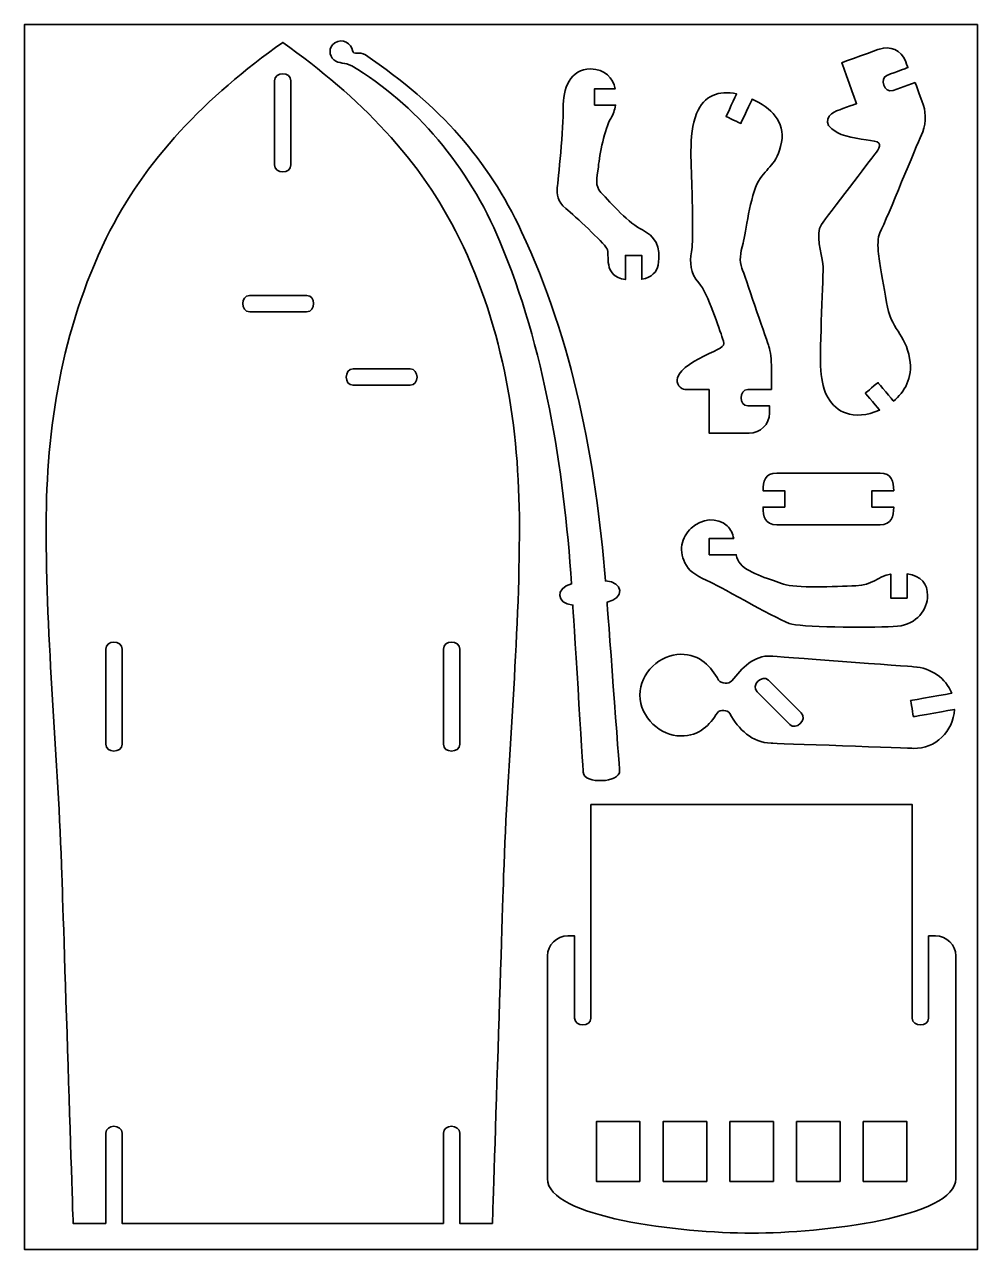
# Model space of a CAD drawing. Header units: millimetres. Extents: x -72 to 288, y -109 to 116.
# Drawn here: x 113.2 to 288.2, y -109.3 to 115.7 of the extents above; entities that cross this region are included whole.
import ezdxf

# ---------------------------------------------------------------- set-up
doc = ezdxf.new("R2010")
doc.units = ezdxf.units.MM
doc.header["$MEASUREMENT"] = 0
doc.layers.add('Capa 1', color=7, linetype='Continuous')
doc.layers.add('Capa 3', color=5, linetype='Continuous')

msp = doc.modelspace()

# ---------------------------------------------------------------- linework, layer by layer
at = {"layer": 'Capa 1', "lineweight": 35}
for points, knots in [([(222.4752, -21.3878), (222.6409, -23.6135), (215.9226, -23.889), (215.7854, -21.6616), (215.7854, -21.6616), (215.7854, -21.6616), (213.8886, 9.0636), (213.8886, 9.0636), (213.8886, 9.0636), (210.8226, 9.3011), (210.5999, 12.2008), (213.6458, 12.9226), (213.6458, 12.9226), (212.2128, 34.3405), (208.6596, 56.2956), (200.4942, 75.8599), (200.4942, 75.8599), (194.7938, 89.5177), (184.9614, 101.1876), (173.3071, 108.0692), (173.3071, 108.0692), (172.0554, 108.8084), (170.9498, 108.4051), (170.0026, 109.2108), (170.0026, 109.2108), (169.1271, 109.9564), (168.9446, 111.4376), (170.1691, 112.3128), (170.1691, 112.3128), (171.6008, 113.336), (173.2435, 112.0585), (173.4227, 110.8999), (173.4227, 110.8999), (173.5649, 109.9796), (174.7054, 110.834), (175.7998, 110.0938), (175.7998, 110.0938), (189.7539, 100.6592), (198.2449, 90.8667), (204.482, 77.6337), (204.482, 77.6337), (213.8805, 57.6933), (218.1257, 35.306), (219.8751, 13.4846), (219.8751, 13.4846), (223.2051, 13.3696), (223.4618, 10.2461), (220.1711, 9.5769), (220.1711, 9.5769), (220.1711, 9.5769), (222.4752, -21.3878), (222.4752, -21.3878)], [0, 0, 0, 0, 0.07142857, 0.07142857, 0.07142857, 0.07142858, 0.14285714, 0.14285714, 0.14285714, 0.14285715, 0.21428571, 0.21428571, 0.21428571, 0.21428572, 0.28571429, 0.28571429, 0.28571429, 0.2857143, 0.35714286, 0.35714286, 0.35714286, 0.35714287, 0.42857143, 0.42857143, 0.42857143, 0.42857144, 0.5, 0.5, 0.5, 0.50000001, 0.57142857, 0.57142857, 0.57142857, 0.57142858, 0.64285714, 0.64285714, 0.64285714, 0.64285715, 0.71428571, 0.71428571, 0.71428571, 0.71428572, 0.78571429, 0.78571429, 0.78571429, 0.7857143, 0.85714286, 0.85714286, 0.85714286, 0.85714287, 1, 1, 1, 1]), ([(199.1219, -104.5362), (199.1219, -104.5362), (193.1255, -104.5362), (193.1255, -104.5362), (193.1255, -104.5362), (193.1255, -104.5362), (193.1255, -87.9517), (193.1255, -87.9517), (193.1255, -87.9517), (193.1255, -86.2605), (190.1254, -86.2616), (190.1254, -87.9517), (190.1254, -87.9517), (190.1254, -87.9517), (190.1254, -104.5362), (190.1254, -104.5362), (190.1254, -104.5362), (190.1254, -104.5362), (131.1251, -104.5362), (131.1251, -104.5362), (131.1251, -104.5362), (131.1251, -104.5362), (131.1251, -87.9517), (131.1251, -87.9517), (131.1251, -87.9517), (131.1251, -86.2616), (128.125, -86.2605), (128.125, -87.9517), (128.125, -87.9517), (128.125, -87.9517), (128.1251, -104.5362), (128.1251, -104.5362), (128.1251, -104.5362), (128.1251, -104.5362), (122.1286, -104.5362), (122.1286, -104.5362), (122.1286, -104.5362), (122.1286, -104.5362), (120.0662, -40.5956), (120.0662, -40.5956), (120.0662, -40.5956), (119.3748, -19.1508), (117.1222, 2.5047), (117.1727, 23.7257), (117.1727, 23.7257), (117.215, 41.5534), (119.9272, 59.3873), (128.2199, 76.4388), (128.2199, 76.4388), (135.1691, 90.7274), (146.5365, 102.3987), (160.6254, 112.4056), (160.6254, 112.4056), (174.7143, 102.3987), (186.0815, 90.7274), (193.0305, 76.4388), (193.0305, 76.4388), (201.3238, 59.3874), (204.0354, 41.5533), (204.0781, 23.7257), (204.0781, 23.7257), (204.1283, 2.5048), (201.876, -19.1509), (201.1842, -40.5956), (201.1842, -40.5956), (201.1842, -40.5956), (199.1219, -104.5362), (199.1219, -104.5362)], [0, 0, 0, 0, 0.05555556, 0.05555556, 0.05555556, 0.05555557, 0.11111111, 0.11111111, 0.11111111, 0.11111112, 0.16666667, 0.16666667, 0.16666667, 0.16666668, 0.22222222, 0.22222222, 0.22222222, 0.22222223, 0.27777778, 0.27777778, 0.27777778, 0.27777779, 0.33333333, 0.33333333, 0.33333333, 0.33333334, 0.38888889, 0.38888889, 0.38888889, 0.3888889, 0.44444444, 0.44444444, 0.44444444, 0.44444445, 0.5, 0.5, 0.5, 0.50000001, 0.55555556, 0.55555556, 0.55555556, 0.55555557, 0.61111111, 0.61111111, 0.61111111, 0.61111112, 0.66666667, 0.66666667, 0.66666667, 0.66666668, 0.72222222, 0.72222222, 0.72222222, 0.72222223, 0.77777778, 0.77777778, 0.77777778, 0.77777779, 0.83333333, 0.83333333, 0.83333333, 0.83333334, 0.88888889, 0.88888889, 0.88888889, 0.8888889, 1, 1, 1, 1]), ([(276.7451, 105.0562), (276.7451, 105.0562), (272.6916, 103.5816), (272.6916, 103.5816), (272.6916, 103.5816), (271.1041, 103.0034), (270.0775, 105.8224), (271.665, 106.4003), (271.665, 106.4003), (271.665, 106.4003), (275.408, 107.7621), (275.408, 107.7621), (275.408, 107.7621), (275.408, 107.7621), (274.9459, 109.0275), (274.9459, 109.0275), (274.9459, 109.0275), (274.2581, 110.9155), (272.1095, 111.8831), (270.1728, 111.1779), (270.1728, 111.1779), (270.1728, 111.1779), (263.2619, 108.662), (263.2619, 108.662), (263.2619, 108.662), (263.2619, 108.662), (265.9959, 101.1446), (265.9959, 101.1446), (265.9959, 101.1446), (265.9959, 101.1446), (262.3165, 99.8045), (262.3165, 99.8045), (262.3165, 99.8045), (261.1771, 99.3906), (259.1097, 97.6055), (262.4293, 95.8349), (262.4293, 95.8349), (264.3027, 94.8353), (267.5551, 94.585), (269.2414, 94.2725), (269.2414, 94.2725), (270.9277, 93.96), (270.0528, 92.8349), (269.3649, 91.8975), (269.3649, 91.8975), (268.6806, 90.96), (260.803, 80.7099), (259.5541, 78.9598), (259.5541, 78.9598), (258.3055, 77.21), (259.6176, 73.7098), (259.8046, 71.7099), (259.8046, 71.7099), (259.9916, 69.7101), (259.1167, 56.2099), (259.4271, 52.1473), (259.4271, 52.1473), (259.7412, 48.0851), (261.0993, 45.3496), (264.1156, 44.2726), (264.1156, 44.2726), (265.6255, 43.7328), (267.9291, 43.7991), (270.2186, 44.8726), (270.2186, 44.8726), (270.2186, 44.8726), (267.6082, 47.9838), (267.6082, 47.9838), (267.6082, 47.9838), (267.6082, 47.9838), (269.9083, 49.9121), (269.9083, 49.9121), (269.9083, 49.9121), (269.9083, 49.9121), (272.7658, 46.5039), (272.7658, 46.5039), (272.7658, 46.5039), (274.7802, 48.1712), (276.3499, 50.637), (275.7396, 54.3348), (275.7396, 54.3348), (274.9917, 58.8973), (272.2401, 59.7101), (271.4922, 64.6472), (271.4922, 64.6472), (270.9984, 67.8877), (270.522, 69.7163), (270.0105, 73.5859), (270.0105, 73.5859), (269.8482, 74.8278), (269.8835, 76.6847), (270.2398, 77.3973), (270.2398, 77.3973), (271.8026, 80.5224), (276.865, 93.2723), (277.9303, 95.3975), (277.9303, 95.3975), (278.643, 96.8242), (278.8158, 99.3599), (278.2867, 100.8154), (278.2867, 100.8154), (278.2867, 100.8154), (276.7451, 105.0562), (276.7451, 105.0562)], [0, 0, 0, 0, 0.03703704, 0.03703704, 0.03703704, 0.03703705, 0.07407407, 0.07407407, 0.07407407, 0.07407408, 0.11111111, 0.11111111, 0.11111111, 0.11111112, 0.14814815, 0.14814815, 0.14814815, 0.14814816, 0.18518519, 0.18518519, 0.18518519, 0.1851852, 0.22222222, 0.22222222, 0.22222222, 0.22222223, 0.25925926, 0.25925926, 0.25925926, 0.25925927, 0.2962963, 0.2962963, 0.2962963, 0.29629631, 0.33333333, 0.33333333, 0.33333333, 0.33333334, 0.37037037, 0.37037037, 0.37037037, 0.37037038, 0.40740741, 0.40740741, 0.40740741, 0.40740742, 0.44444444, 0.44444444, 0.44444444, 0.44444445, 0.48148148, 0.48148148, 0.48148148, 0.48148149, 0.51851852, 0.51851852, 0.51851852, 0.51851853, 0.55555556, 0.55555556, 0.55555556, 0.55555557, 0.59259259, 0.59259259, 0.59259259, 0.5925926, 0.62962963, 0.62962963, 0.62962963, 0.62962964, 0.66666667, 0.66666667, 0.66666667, 0.66666668, 0.7037037, 0.7037037, 0.7037037, 0.70370371, 0.74074074, 0.74074074, 0.74074074, 0.74074075, 0.77777778, 0.77777778, 0.77777778, 0.77777779, 0.81481481, 0.81481481, 0.81481481, 0.81481482, 0.85185185, 0.85185185, 0.85185185, 0.85185186, 0.88888889, 0.88888889, 0.88888889, 0.8888889, 0.92592593, 0.92592593, 0.92592593, 0.92592594, 1, 1, 1, 1]), ([(162.1254, 105.3596), (162.1254, 105.3596), (162.1254, 89.8954), (162.1254, 89.8954), (162.1254, 89.8954), (162.1254, 88.2041), (159.1254, 88.2054), (159.1254, 89.8952), (159.1254, 89.8952), (159.1254, 89.8952), (159.1254, 105.3596), (159.1254, 105.3596), (159.1254, 105.3596), (159.1254, 107.0491), (162.1254, 107.0504), (162.1254, 105.3596)], [0, 0, 0, 0, 0.2, 0.2, 0.2, 0.20000001, 0.4, 0.4, 0.4, 0.40000001, 0.6, 0.6, 0.6, 0.60000001, 1, 1, 1, 1]), ([(217.1398, 107.5204), (213.4842, 107.5702), (211.9926, 103.8098), (212.1122, 100.3385), (212.1122, 100.3385), (212.2319, 96.8673), (211.1548, 86.9322), (211.0348, 85.7352), (211.0348, 85.7352), (210.9153, 84.5383), (211.0045, 83.2175), (212.591, 81.9048), (212.591, 81.9048), (214.3268, 80.4688), (219.4137, 75.7407), (220.1319, 74.5437), (220.1319, 74.5437), (220.7889, 73.4491), (219.2404, 69.5018), (223.5518, 68.8347), (223.5518, 68.8347), (223.5518, 68.8347), (223.5518, 73.2744), (223.5518, 73.2744), (223.5518, 73.2744), (223.5518, 73.2744), (226.5519, 73.2744), (226.5519, 73.2744), (226.5519, 73.2744), (226.5519, 73.2744), (226.5519, 68.8828), (226.5519, 68.8828), (226.5519, 68.8828), (228.4157, 69.2493), (229.2992, 70.2716), (229.5289, 71.4925), (229.5289, 71.4925), (230.1806, 74.954), (228.8699, 76.8784), (226.6555, 77.9554), (226.6555, 77.9554), (224.3318, 79.0851), (220.8498, 82.8037), (219.0549, 84.8374), (219.0549, 84.8374), (217.8778, 86.1717), (218.3366, 87.2913), (218.5758, 89.5653), (218.5758, 89.5653), (218.8154, 91.8399), (219.6984, 96.5482), (220.8505, 98.4229), (220.8505, 98.4229), (221.2659, 99.0993), (221.5737, 99.9564), (221.7325, 100.8733), (221.7325, 100.8733), (221.7325, 100.8733), (217.8816, 100.8733), (217.8816, 100.8733), (217.8816, 100.8733), (217.8816, 100.8733), (217.8816, 103.8733), (217.8816, 103.8733), (217.8816, 103.8733), (217.8816, 103.8733), (221.6807, 103.8733), (221.6807, 103.8733), (221.6807, 103.8733), (221.2292, 105.8468), (219.8589, 107.4836), (217.1398, 107.5204)], [0, 0, 0, 0, 0.05263158, 0.05263158, 0.05263158, 0.05263159, 0.10526316, 0.10526316, 0.10526316, 0.10526317, 0.15789474, 0.15789474, 0.15789474, 0.15789475, 0.21052632, 0.21052632, 0.21052632, 0.21052633, 0.26315789, 0.26315789, 0.26315789, 0.2631579, 0.31578947, 0.31578947, 0.31578947, 0.31578948, 0.36842105, 0.36842105, 0.36842105, 0.36842106, 0.42105263, 0.42105263, 0.42105263, 0.42105264, 0.47368421, 0.47368421, 0.47368421, 0.47368422, 0.52631579, 0.52631579, 0.52631579, 0.5263158, 0.57894737, 0.57894737, 0.57894737, 0.57894738, 0.63157895, 0.63157895, 0.63157895, 0.63157896, 0.68421053, 0.68421053, 0.68421053, 0.68421054, 0.73684211, 0.73684211, 0.73684211, 0.73684212, 0.78947368, 0.78947368, 0.78947368, 0.78947369, 0.84210526, 0.84210526, 0.84210526, 0.84210527, 0.89473684, 0.89473684, 0.89473684, 0.89473685, 1, 1, 1, 1]), ([(250.3503, 48.6301), (250.3503, 48.6301), (246.0393, 48.6301), (246.0393, 48.6301), (246.0393, 48.6301), (244.3492, 48.6301), (244.3491, 45.63), (246.0392, 45.63), (246.0392, 45.63), (246.0392, 45.63), (250.0186, 45.6301), (250.0186, 45.6301), (250.0186, 45.6301), (250.0186, 45.6301), (250.0186, 44.2835), (250.0186, 44.2835), (250.0186, 44.2835), (250.0186, 42.2741), (248.3323, 40.6301), (246.2699, 40.6301), (246.2699, 40.6301), (246.2699, 40.6301), (238.914, 40.6302), (238.914, 40.6302), (238.914, 40.6302), (238.914, 40.6302), (238.914, 48.6301), (238.914, 48.6301), (238.914, 48.6301), (238.914, 48.6301), (234.4968, 48.6301), (234.4968, 48.6301), (234.4968, 48.6301), (233.6949, 48.6301), (232.7614, 49.8143), (233.0792, 50.7584), (233.0792, 50.7584), (233.7094, 52.6285), (236.4052, 53.9824), (238.9011, 55.2305), (238.9011, 55.2305), (241.3974, 56.4784), (242.0211, 56.4783), (241.3974, 58.0383), (241.3974, 58.0383), (240.7733, 59.5983), (238.6933, 66.3586), (237.0293, 68.2304), (237.0293, 68.2304), (235.3653, 70.1024), (235.3652, 71.9744), (235.6774, 73.9503), (235.6774, 73.9503), (235.9894, 75.9264), (235.8852, 80.0865), (235.7812, 84.8702), (235.7812, 84.8702), (235.6775, 89.6543), (235.0534, 95.3745), (236.6134, 99.3264), (236.6134, 99.3264), (237.9448, 102.6997), (240.732, 103.6496), (243.9642, 102.9483), (243.9642, 102.9483), (243.9642, 102.9483), (242.0197, 98.779), (242.0197, 98.779), (242.0197, 98.779), (242.0197, 98.779), (244.7385, 97.5106), (244.7385, 97.5106), (244.7385, 97.5106), (244.7385, 97.5106), (246.8183, 101.9709), (246.8183, 101.9709), (246.8183, 101.9709), (250.2267, 100.427), (252.9466, 97.8196), (252.2058, 94.0523), (252.2058, 94.0523), (251.3628, 89.7489), (249.5423, 89.6144), (247.983, 86.9103), (247.983, 86.9103), (246.4215, 84.2068), (245.6614, 77.3825), (245.1414, 75.5103), (245.1414, 75.5103), (244.6214, 73.6386), (244.4133, 72.2863), (244.9333, 70.9344), (244.9333, 70.9344), (245.4533, 69.5823), (249.0943, 58.7664), (249.821, 56.7905), (249.821, 56.7905), (250.0257, 56.2321), (250.3502, 54.6753), (250.3502, 53.1432), (250.3502, 53.1432), (250.3502, 53.1432), (250.3503, 48.6301), (250.3503, 48.6301)], [0, 0, 0, 0, 0.03703704, 0.03703704, 0.03703704, 0.03703705, 0.07407407, 0.07407407, 0.07407407, 0.07407408, 0.11111111, 0.11111111, 0.11111111, 0.11111112, 0.14814815, 0.14814815, 0.14814815, 0.14814816, 0.18518519, 0.18518519, 0.18518519, 0.1851852, 0.22222222, 0.22222222, 0.22222222, 0.22222223, 0.25925926, 0.25925926, 0.25925926, 0.25925927, 0.2962963, 0.2962963, 0.2962963, 0.29629631, 0.33333333, 0.33333333, 0.33333333, 0.33333334, 0.37037037, 0.37037037, 0.37037037, 0.37037038, 0.40740741, 0.40740741, 0.40740741, 0.40740742, 0.44444444, 0.44444444, 0.44444444, 0.44444445, 0.48148148, 0.48148148, 0.48148148, 0.48148149, 0.51851852, 0.51851852, 0.51851852, 0.51851853, 0.55555556, 0.55555556, 0.55555556, 0.55555557, 0.59259259, 0.59259259, 0.59259259, 0.5925926, 0.62962963, 0.62962963, 0.62962963, 0.62962964, 0.66666667, 0.66666667, 0.66666667, 0.66666668, 0.7037037, 0.7037037, 0.7037037, 0.70370371, 0.74074074, 0.74074074, 0.74074074, 0.74074075, 0.77777778, 0.77777778, 0.77777778, 0.77777779, 0.81481481, 0.81481481, 0.81481481, 0.81481482, 0.85185185, 0.85185185, 0.85185185, 0.85185186, 0.88888889, 0.88888889, 0.88888889, 0.8888889, 0.92592593, 0.92592593, 0.92592593, 0.92592594, 1, 1, 1, 1]), ([(165.0097, 62.9208), (165.0097, 62.9208), (154.5461, 62.9208), (154.5461, 62.9208), (154.5461, 62.9208), (152.8552, 62.9208), (152.8565, 65.9208), (154.546, 65.9208), (154.546, 65.9208), (154.546, 65.9208), (165.0097, 65.9209), (165.0097, 65.9209), (165.0097, 65.9209), (166.6992, 65.9209), (166.7005, 62.9207), (165.0097, 62.9208)], [0, 0, 0, 0, 0.2, 0.2, 0.2, 0.20000001, 0.4, 0.4, 0.4, 0.40000001, 0.6, 0.6, 0.6, 0.60000001, 1, 1, 1, 1]), ([(173.5453, 52.421), (173.5453, 52.421), (184.0089, 52.421), (184.0089, 52.421), (184.0089, 52.421), (185.6998, 52.4207), (185.6984, 49.421), (184.0089, 49.421), (184.0089, 49.421), (184.0089, 49.421), (173.5453, 49.4211), (173.5453, 49.4211), (173.5453, 49.4211), (171.8558, 49.4207), (171.8539, 52.421), (173.5453, 52.421)], [0, 0, 0, 0, 0.2, 0.2, 0.2, 0.20000001, 0.4, 0.4, 0.4, 0.40000001, 0.6, 0.6, 0.6, 0.60000001, 1, 1, 1, 1]), ([(251.3203, 33.3048), (251.3203, 33.3048), (270.2999, 33.3048), (270.2999, 33.3048), (270.2999, 33.3048), (272.4448, 33.3048), (272.8116, 31.7528), (272.8116, 30.0549), (272.8116, 30.0549), (272.8116, 30.0549), (268.8112, 30.0549), (268.8112, 30.0549), (268.8112, 30.0549), (268.8112, 30.0549), (268.8112, 27.055), (268.8112, 27.055), (268.8112, 27.055), (268.8112, 27.055), (272.8117, 27.055), (272.8117, 27.055), (272.8117, 27.055), (272.8117, 25.357), (272.4446, 23.8047), (270.2998, 23.8047), (270.2998, 23.8047), (270.2998, 23.8047), (251.3203, 23.8048), (251.3203, 23.8048), (251.3203, 23.8048), (249.1756, 23.8048), (248.8085, 25.357), (248.8085, 27.0549), (248.8085, 27.0549), (248.8085, 27.0549), (252.8092, 27.055), (252.8092, 27.055), (252.8092, 27.055), (252.8092, 27.055), (252.8092, 30.0549), (252.8092, 30.0549), (252.8092, 30.0549), (252.8092, 30.0549), (248.8087, 30.0549), (248.8087, 30.0549), (248.8087, 30.0549), (248.8087, 31.7529), (249.1754, 33.3047), (251.3203, 33.3048)], [0, 0, 0, 0, 0.07692308, 0.07692308, 0.07692308, 0.07692309, 0.15384615, 0.15384615, 0.15384615, 0.15384616, 0.23076923, 0.23076923, 0.23076923, 0.23076924, 0.30769231, 0.30769231, 0.30769231, 0.30769232, 0.38461538, 0.38461538, 0.38461538, 0.38461539, 0.46153846, 0.46153846, 0.46153846, 0.46153847, 0.53846154, 0.53846154, 0.53846154, 0.53846155, 0.61538462, 0.61538462, 0.61538462, 0.61538463, 0.69230769, 0.69230769, 0.69230769, 0.6923077, 0.76923077, 0.76923077, 0.76923077, 0.76923078, 0.84615385, 0.84615385, 0.84615385, 0.84615386, 1, 1, 1, 1]), ([(235.6338, 23.1924), (233.8653, 21.5346), (233.1441, 18.8771), (234.7355, 16.3089), (234.7355, 16.3089), (235.515, 15.0513), (237.0409, 14.1725), (239.1664, 13.2553), (239.1664, 13.2553), (241.3212, 12.3251), (252.0223, 5.993), (254.1284, 5.5358), (254.1284, 5.5358), (256.8801, 4.9379), (269.9329, 4.8634), (273.5171, 5.177), (273.5171, 5.177), (277.1049, 5.4907), (279.024, 8.2892), (279.024, 10.8028), (279.024, 10.8028), (279.024, 12.9435), (277.8951, 14.3895), (275.2704, 14.7715), (275.2704, 14.7715), (275.2704, 14.7715), (275.2705, 10.3357), (275.2705, 10.3357), (275.2705, 10.3357), (275.2705, 10.3357), (272.2684, 10.3361), (272.2684, 10.3361), (272.2684, 10.3361), (272.2684, 10.3361), (272.2684, 14.7394), (272.2684, 14.7394), (272.2684, 14.7394), (269.7988, 14.2668), (268.9063, 12.6937), (265.8583, 12.5984), (265.8583, 12.5984), (262.0272, 12.4788), (254.714, 12.0989), (252.5727, 12.8976), (252.5727, 12.8976), (250.5936, 13.6349), (246.2269, 14.8124), (244.6708, 16.6081), (244.6708, 16.6081), (244.2672, 17.0742), (244.0443, 17.6509), (243.9, 18.2802), (243.9, 18.2802), (243.9, 18.2802), (238.9489, 18.2803), (238.9489, 18.2803), (238.9489, 18.2803), (238.9489, 18.2803), (238.9489, 21.2803), (238.9489, 21.2803), (238.9489, 21.2803), (238.9489, 21.2803), (243.4366, 21.2803), (243.4366, 21.2803), (243.4366, 21.2803), (243.2498, 22.1676), (242.9274, 22.9919), (242.2165, 23.6107), (242.2165, 23.6107), (240.361, 25.2265), (237.5489, 24.9873), (235.6338, 23.1924)], [0, 0, 0, 0, 0.05263158, 0.05263158, 0.05263158, 0.05263159, 0.10526316, 0.10526316, 0.10526316, 0.10526317, 0.15789474, 0.15789474, 0.15789474, 0.15789475, 0.21052632, 0.21052632, 0.21052632, 0.21052633, 0.26315789, 0.26315789, 0.26315789, 0.2631579, 0.31578947, 0.31578947, 0.31578947, 0.31578948, 0.36842105, 0.36842105, 0.36842105, 0.36842106, 0.42105263, 0.42105263, 0.42105263, 0.42105264, 0.47368421, 0.47368421, 0.47368421, 0.47368422, 0.52631579, 0.52631579, 0.52631579, 0.5263158, 0.57894737, 0.57894737, 0.57894737, 0.57894738, 0.63157895, 0.63157895, 0.63157895, 0.63157896, 0.68421053, 0.68421053, 0.68421053, 0.68421054, 0.73684211, 0.73684211, 0.73684211, 0.73684212, 0.78947368, 0.78947368, 0.78947368, 0.78947369, 0.84210526, 0.84210526, 0.84210526, 0.84210527, 0.89473684, 0.89473684, 0.89473684, 0.89473685, 1, 1, 1, 1]), ([(128.1251, 0.9656), (128.1251, 0.9656), (128.1251, -16.498), (128.1251, -16.498), (128.1251, -16.498), (128.1251, -18.1888), (131.125, -18.1878), (131.125, -16.498), (131.125, -16.498), (131.125, -16.498), (131.1251, 0.9656), (131.1251, 0.9656), (131.1251, 0.9656), (131.1251, 2.6558), (128.1251, 2.6568), (128.1251, 0.9656)], [0, 0, 0, 0, 0.2, 0.2, 0.2, 0.20000001, 0.4, 0.4, 0.4, 0.40000001, 0.6, 0.6, 0.6, 0.60000001, 1, 1, 1, 1]), ([(193.1255, 0.9656), (193.1255, 0.9656), (193.1255, -16.498), (193.1255, -16.498), (193.1255, -16.498), (193.1255, -18.1888), (190.1254, -18.1878), (190.1254, -16.498), (190.1254, -16.498), (190.1254, -16.498), (190.1254, 0.9656), (190.1254, 0.9656), (190.1254, 0.9656), (190.1254, 2.6558), (193.1255, 2.6568), (193.1255, 0.9656)], [0, 0, 0, 0, 0.2, 0.2, 0.2, 0.20000001, 0.4, 0.4, 0.4, 0.40000001, 0.6, 0.6, 0.6, 0.60000001, 1, 1, 1, 1]), ([(233.6818, 0.0064), (237.3352, 0.0064), (239.2302, -2.2595), (240.6555, -4.729), (240.6555, -4.729), (241.0605, -5.4309), (242.5785, -5.4896), (243.084, -4.856), (243.084, -4.856), (244.9389, -2.5312), (247.1283, -0.0963), (250.2937, -0.3302), (250.2937, -0.3302), (250.2937, -0.3302), (276.4629, -2.2641), (276.4629, -2.2641), (276.4629, -2.2641), (279.6625, -2.5004), (282.4071, -4.3882), (283.4795, -7.154), (283.4795, -7.154), (283.4795, -7.154), (275.9125, -8.4885), (275.9125, -8.4885), (275.9125, -8.4885), (275.9125, -8.4885), (276.4312, -11.443), (276.4312, -11.443), (276.4312, -11.443), (276.4312, -11.443), (283.9559, -10.1165), (283.9559, -10.1165), (283.9559, -10.1165), (283.7688, -14.1023), (280.4845, -17.4075), (276.4628, -17.2642), (276.4628, -17.2642), (276.4628, -17.2642), (250.2938, -16.33), (250.2938, -16.33), (250.2938, -16.33), (246.7554, -16.2037), (244.3332, -13.7735), (242.696, -10.844), (242.696, -10.844), (242.3303, -10.19), (240.8693, -10.105), (240.4502, -10.7266), (240.4502, -10.7266), (238.9696, -12.9243), (237.2445, -14.9938), (233.6818, -14.9938), (233.6818, -14.9938), (230.1192, -14.9937), (226.1817, -11.635), (226.1817, -7.4937), (226.1817, -7.4937), (226.1817, -3.352), (230.0284, 0.0064), (233.6818, 0.0064)], [0, 0, 0, 0, 0.0625, 0.0625, 0.0625, 0.06250001, 0.125, 0.125, 0.125, 0.12500001, 0.1875, 0.1875, 0.1875, 0.18750001, 0.25, 0.25, 0.25, 0.25000001, 0.3125, 0.3125, 0.3125, 0.31250001, 0.375, 0.375, 0.375, 0.37500001, 0.4375, 0.4375, 0.4375, 0.43750001, 0.5, 0.5, 0.5, 0.50000001, 0.5625, 0.5625, 0.5625, 0.56250001, 0.625, 0.625, 0.625, 0.62500001, 0.6875, 0.6875, 0.6875, 0.68750001, 0.75, 0.75, 0.75, 0.75000001, 0.8125, 0.8125, 0.8125, 0.81250001, 0.875, 0.875, 0.875, 0.87500001, 1, 1, 1, 1]), ([(253.7051, -12.8717), (253.7051, -12.8717), (247.7202, -6.8873), (247.7202, -6.8873), (247.7202, -6.8873), (246.5245, -5.6913), (248.6463, -3.5715), (249.8422, -4.7657), (249.8422, -4.7657), (249.8422, -4.7657), (255.8254, -10.7502), (255.8254, -10.7502), (255.8254, -10.7502), (257.0212, -11.9446), (254.901, -14.0674), (253.7051, -12.8717)], [0, 0, 0, 0, 0.2, 0.2, 0.2, 0.20000001, 0.4, 0.4, 0.4, 0.40000001, 0.6, 0.6, 0.6, 0.60000001, 1, 1, 1, 1]), ([(246.7209, -106.3131), (259.8188, -106.3131), (284.2204, -103.4108), (284.2204, -96.3129), (284.2204, -96.3129), (284.2204, -96.3129), (284.2204, -55.3717), (284.2204, -55.3717), (284.2204, -55.3717), (284.2204, -53.3643), (282.5341, -51.7183), (280.4703, -51.7183), (280.4703, -51.7183), (280.4703, -51.7183), (279.2216, -51.7183), (279.2216, -51.7183), (279.2216, -51.7183), (279.2216, -51.7183), (279.2216, -66.8041), (279.2216, -66.8041), (279.2216, -66.8041), (279.2216, -68.4943), (276.2194, -68.4939), (276.2194, -66.8041), (276.2194, -66.8041), (276.2194, -66.8041), (276.2194, -27.589), (276.2194, -27.589), (276.2194, -27.589), (276.2194, -27.589), (246.7209, -27.589), (246.7209, -27.589), (246.7209, -27.589), (246.7209, -27.589), (217.2206, -27.589), (217.2206, -27.589), (217.2206, -27.589), (217.2206, -27.589), (217.2206, -66.8041), (217.2206, -66.8041), (217.2206, -66.8041), (217.2206, -68.4939), (214.2204, -68.4943), (214.2204, -66.8041), (214.2204, -66.8041), (214.2204, -66.8041), (214.2204, -51.7183), (214.2204, -51.7183), (214.2204, -51.7183), (214.2204, -51.7183), (212.9703, -51.7183), (212.9703, -51.7183), (212.9703, -51.7183), (210.9083, -51.7183), (209.2201, -53.3643), (209.2201, -55.3716), (209.2201, -55.3716), (209.2201, -55.3716), (209.2202, -96.3129), (209.2202, -96.3129), (209.2202, -96.3129), (209.2202, -103.4108), (233.6229, -106.3131), (246.7209, -106.3131)], [0, 0, 0, 0, 0.05882353, 0.05882353, 0.05882353, 0.05882354, 0.11764706, 0.11764706, 0.11764706, 0.11764707, 0.17647059, 0.17647059, 0.17647059, 0.1764706, 0.23529412, 0.23529412, 0.23529412, 0.23529413, 0.29411765, 0.29411765, 0.29411765, 0.29411766, 0.35294118, 0.35294118, 0.35294118, 0.35294119, 0.41176471, 0.41176471, 0.41176471, 0.41176472, 0.47058824, 0.47058824, 0.47058824, 0.47058825, 0.52941176, 0.52941176, 0.52941176, 0.52941177, 0.58823529, 0.58823529, 0.58823529, 0.5882353, 0.64705882, 0.64705882, 0.64705882, 0.64705883, 0.70588235, 0.70588235, 0.70588235, 0.70588236, 0.76470588, 0.76470588, 0.76470588, 0.76470589, 0.82352941, 0.82352941, 0.82352941, 0.82352942, 0.88235294, 0.88235294, 0.88235294, 0.88235295, 1, 1, 1, 1]), ([(226.2205, -96.8132), (226.2205, -96.8132), (226.2205, -85.8128), (226.2205, -85.8128), (226.2205, -85.8128), (226.2205, -85.8128), (218.2207, -85.8128), (218.2207, -85.8128), (218.2207, -85.8128), (218.2207, -85.8128), (218.2207, -96.8132), (218.2207, -96.8132), (218.2207, -96.8132), (218.2207, -96.8132), (226.2205, -96.8132), (226.2205, -96.8132)], [0, 0, 0, 0, 0.2, 0.2, 0.2, 0.20000001, 0.4, 0.4, 0.4, 0.40000001, 0.6, 0.6, 0.6, 0.60000001, 1, 1, 1, 1]), ([(230.4705, -96.8132), (230.4705, -96.8132), (230.4705, -85.8128), (230.4705, -85.8128), (230.4705, -85.8128), (230.4705, -85.8128), (238.4709, -85.8128), (238.4709, -85.8128), (238.4709, -85.8128), (238.4709, -85.8128), (238.4709, -96.8132), (238.4709, -96.8132), (238.4709, -96.8132), (238.4709, -96.8132), (230.4705, -96.8132), (230.4705, -96.8132)], [0, 0, 0, 0, 0.2, 0.2, 0.2, 0.20000001, 0.4, 0.4, 0.4, 0.40000001, 0.6, 0.6, 0.6, 0.60000001, 1, 1, 1, 1]), ([(250.7206, -96.8132), (250.7206, -96.8132), (250.7206, -85.8128), (250.7206, -85.8128), (250.7206, -85.8128), (250.7206, -85.8128), (242.7208, -85.8128), (242.7208, -85.8128), (242.7208, -85.8128), (242.7208, -85.8128), (242.7208, -96.8132), (242.7208, -96.8132), (242.7208, -96.8132), (242.7208, -96.8132), (250.7206, -96.8132), (250.7206, -96.8132)], [0, 0, 0, 0, 0.2, 0.2, 0.2, 0.20000001, 0.4, 0.4, 0.4, 0.40000001, 0.6, 0.6, 0.6, 0.60000001, 1, 1, 1, 1]), ([(254.9717, -96.8132), (254.9717, -96.8132), (254.9717, -85.8128), (254.9717, -85.8128), (254.9717, -85.8128), (254.9717, -85.8128), (262.9692, -85.8128), (262.9692, -85.8128), (262.9692, -85.8128), (262.9692, -85.8128), (262.9692, -96.8132), (262.9692, -96.8132), (262.9692, -96.8132), (262.9692, -96.8132), (254.9717, -96.8132), (254.9717, -96.8132)], [0, 0, 0, 0, 0.2, 0.2, 0.2, 0.20000001, 0.4, 0.4, 0.4, 0.40000001, 0.6, 0.6, 0.6, 0.60000001, 1, 1, 1, 1]), ([(275.2211, -96.8132), (275.2211, -96.8132), (275.2211, -85.8128), (275.2211, -85.8128), (275.2211, -85.8128), (275.2211, -85.8128), (267.2201, -85.8128), (267.2201, -85.8128), (267.2201, -85.8128), (267.2201, -85.8128), (267.2201, -96.8132), (267.2201, -96.8132), (267.2201, -96.8132), (267.2201, -96.8132), (275.2211, -96.8132), (275.2211, -96.8132)], [0, 0, 0, 0, 0.2, 0.2, 0.2, 0.20000001, 0.4, 0.4, 0.4, 0.40000001, 0.6, 0.6, 0.6, 0.60000001, 1, 1, 1, 1])]:
    msp.add_open_spline(points, degree=3, knots=knots, dxfattribs=at)
at = {"layer": 'Capa 3', "lineweight": 35}
msp.add_open_spline([(288.1963, 115.6869), (288.1963, 115.6869), (113.1969, 115.6869), (113.1969, 115.6869), (113.1969, 115.6869), (113.1969, 115.6869), (113.1969, -109.3135), (113.1969, -109.3135), (113.1969, -109.3135), (113.1969, -109.3135), (288.1963, -109.3135), (288.1963, -109.3135), (288.1963, -109.3135), (288.1963, -109.3135), (288.1963, 115.6869), (288.1963, 115.6869)], degree=3, knots=[0, 0, 0, 0, 0.2, 0.2, 0.2, 0.20000001, 0.4, 0.4, 0.4, 0.40000001, 0.6, 0.6, 0.6, 0.60000001, 1, 1, 1, 1], dxfattribs=at)

doc.saveas('drawing.dxf')
